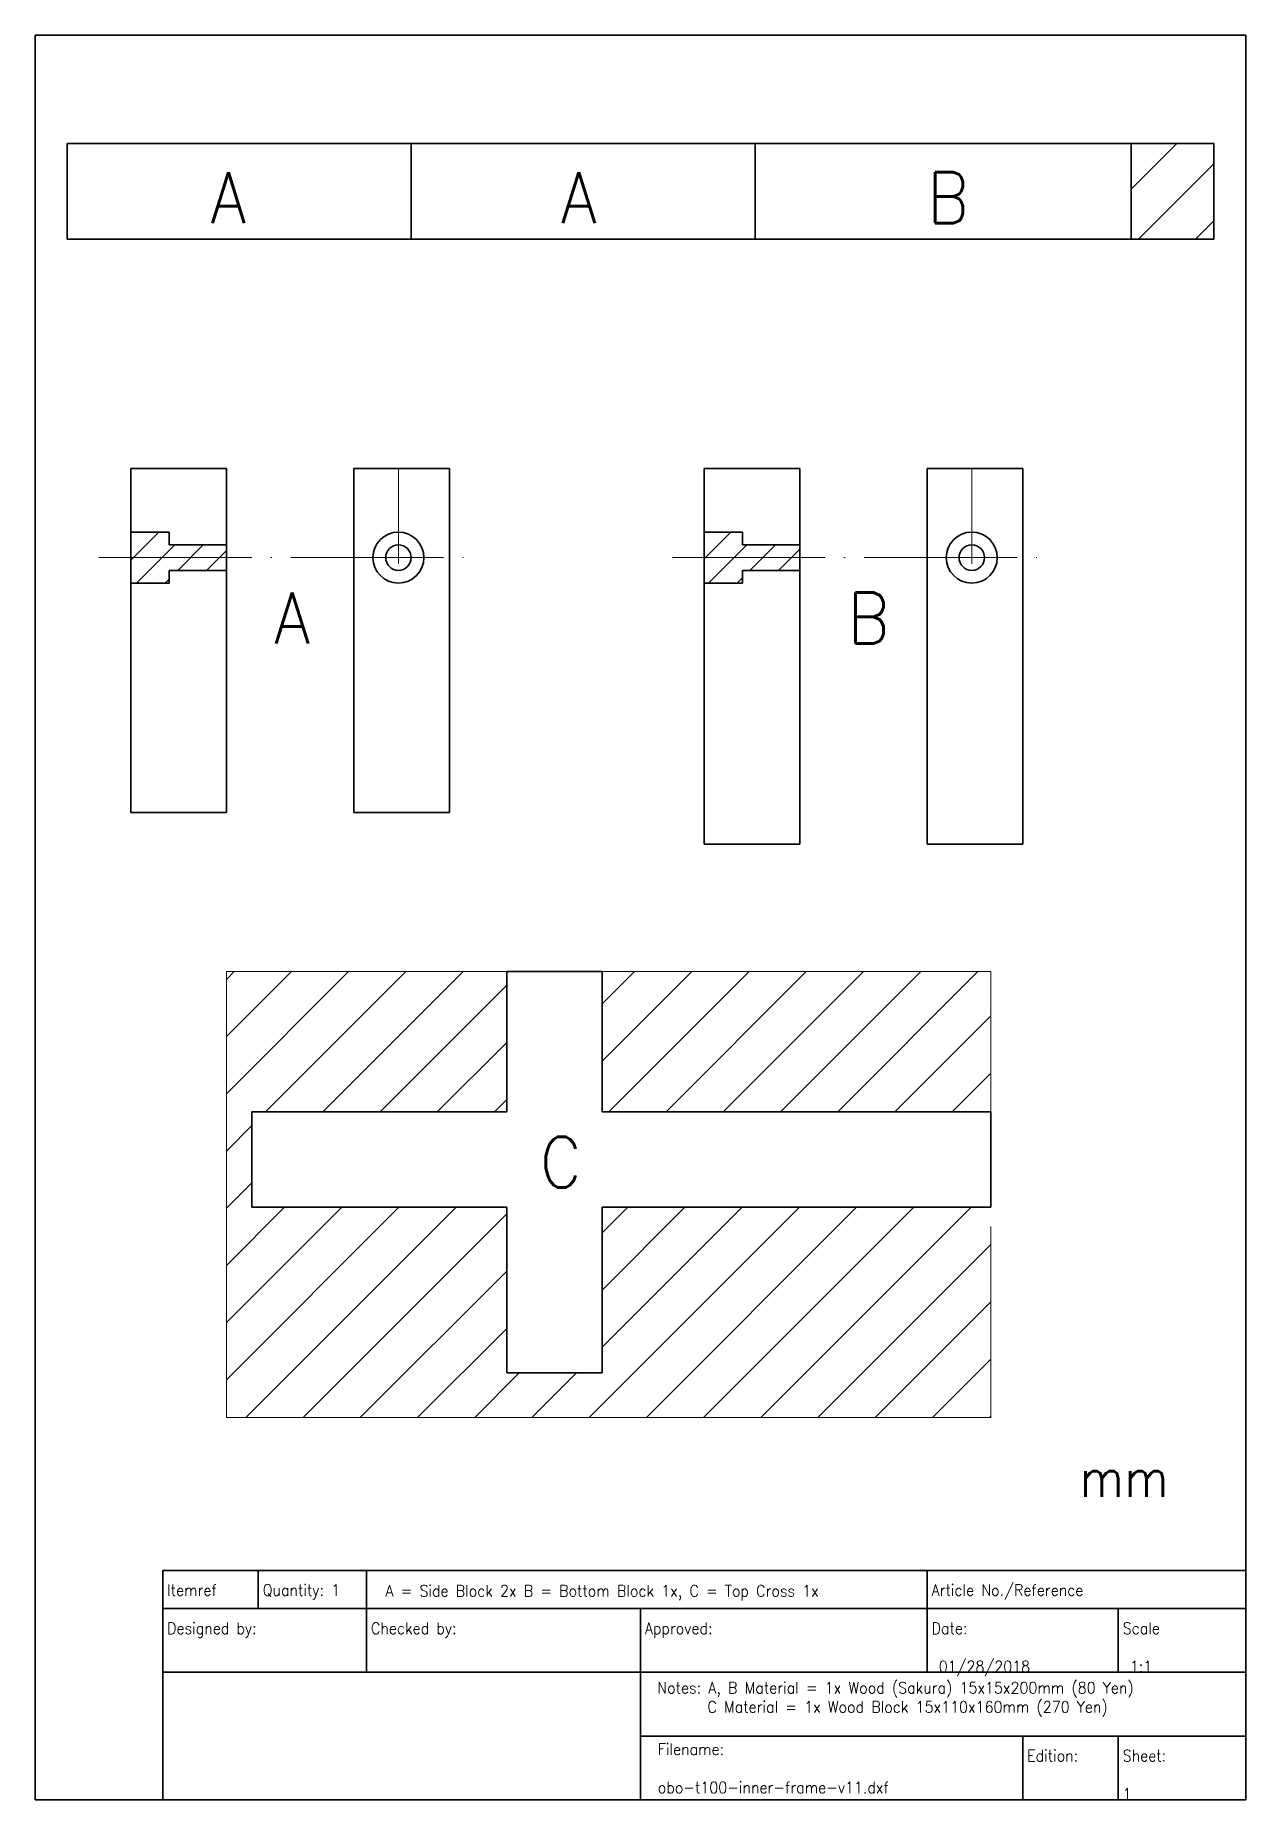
# Model space of a CAD drawing. Header units: millimetres. Extents: x 10 to 200, y 10 to 287.
import ezdxf

# ---------------------------------------------------------------- set-up
doc = ezdxf.new("R2010")
doc.units = ezdxf.units.MM
doc.linetypes.add('ACAD_ISO04W100', pattern=[30, 24, -3, 0, -3])
for name, color, linetype, lineweight, true_color in [('0 ... Background', 18, 'Continuous', 35, 0x000000), ('0 ... Base', 18, 'Continuous', 35, 0x000000), ('0 ... Construction', 18, 'ACAD_ISO04W100', 9, 0x000000), ('0 ... Cut', 18, 'Continuous', 35, 0x000000), ('0 ... Dimensions', 18, 'Continuous', 9, 0x000000), ('0 ... Text', 18, 'Continuous', 100, 0x000000), ('0 ... Waste', 18, 'Continuous', 9, 0x000000)]:
    doc.layers.add(name, color=color, linetype=linetype, lineweight=lineweight, true_color=true_color)
doc.styles.add('textstyle11', font='Standard')
doc.styles.add('textstyle12', font='Standard')
doc.styles.add('textstyle13', font='Standard')
doc.styles.add('textstyle14', font='Standard')
doc.styles.add('textstyle15', font='Standard')
doc.styles.add('textstyle16', font='Standard')
doc.styles.add('textstyle17', font='Standard')
doc.styles.add('textstyle18', font='Standard')
doc.styles.add('textstyle19', font='Standard')
doc.styles.add('textstyle20', font='Standard')
doc.styles.add('textstyle21', font='Standard')
doc.styles.add('textstyle22', font='Standard')
doc.styles.add('textstyle23', font='Standard')
doc.styles.add('textstyle24', font='Standard')
doc.styles.add('textstyle25', font='Standard')
doc.styles.add('textstyle26', font='Standard')
doc.styles.add('textstyle27', font='Standard')
doc.styles.add('textstyle28', font='Standard')
doc.styles.add('textstyle29', font='Standard')
doc.styles.add('textstyle30', font='Standard')
pattern_1 = [(405, (0, 0), (-2.245064, 2.245064), [])]

msp = doc.modelspace()

# ---------------------------------------------------------------- hatches: boundary and pattern name
at = {"layer": '0 ... Dimensions'}
h = msp.add_hatch(dxfattribs=at)
h.set_pattern_fill('ANSI31', color=256, scale=2, style=0, pattern_type=0)
h.paths.add_polyline_path([(182, 255), (195, 255), (195, 270), (182, 270)], flags=0)
h = msp.add_hatch(dxfattribs=at)
h.set_pattern_fill('ANSI31', color=256, scale=2, style=0, pattern_type=0)
h.paths.add_polyline_path([(44, 118), (84, 118), (84, 140), (40, 140), (40, 70), (160, 70), (160, 103), (99, 103), (99, 77), (84, 77), (84, 103), (44, 103)], flags=0)
h = msp.add_hatch(dxfattribs=at)
h.set_pattern_fill('ANSI31', color=256, scale=2, style=0, pattern_type=0)
h.paths.add_polyline_path([(160, 140), (99, 140), (99, 118), (160, 118)], flags=0)
at = {"layer": '0 ... Waste'}
h = msp.add_hatch(dxfattribs=at)
h.set_pattern_fill('LINE', color=256, angle=225, style=0, pattern_type=0)
h.set_pattern_definition(pattern_1)
h.paths.add_polyline_path([(31, 201), (25, 201), (25, 209), (31, 209), (31, 207), (40, 207), (40, 203), (31, 203)], flags=0)
h = msp.add_hatch(dxfattribs=at)
h.set_pattern_fill('LINE', color=256, angle=225, style=0, pattern_type=0)
h.set_pattern_definition(pattern_1)
h.paths.add_polyline_path([(121, 201), (115, 201), (115, 209), (121, 209), (121, 207), (130, 207), (130, 203), (121, 203)], flags=0)

# ---------------------------------------------------------------- linework, layer by layer
at = {"layer": '0 ... Background', "linetype": 'Continuous'}
for p, q in [((200, 287), (10, 287)), ((10, 287), (10, 10)), ((200, 10), (200, 287)), ((30, 46), (200, 46)), ((30, 40), (30, 46)), ((45, 40), (45, 46)), ((62, 40), (62, 46)), ((150, 40), (150, 46)), ((30, 40), (200, 40)), ((30, 10), (30, 40)), ((62, 30), (62, 40)), ((105, 30), (105, 40)), ((150, 30), (150, 40)), ((180, 30), (180, 40)), ((30, 30), (200, 30)), ((105, 10), (105, 30)), ((105, 20), (200, 20)), ((165, 10), (165, 20)), ((180, 10), (180, 20)), ((105, 10), (105, 15)), ((10, 10), (200, 10))]:
    msp.add_line(p, q, dxfattribs=at)
at = {"layer": '0 ... Base'}
for p, q in [((15, 255), (15, 270)), ((15, 270), (170, 270)), ((69, 270), (69, 255)), ((123, 270), (123, 255)), ((170, 270), (195, 270)), ((182, 270), (182, 255)), ((195, 270), (195, 255)), ((170, 255), (15, 255)), ((170, 255), (195, 255)), ((40, 219), (25, 219)), ((25, 219), (25, 165)), ((40, 165), (40, 219)), ((75, 219), (60, 219)), ((60, 219), (60, 165)), ((75, 165), (75, 219)), ((130, 219), (115, 219)), ((115, 219), (115, 160)), ((130, 160), (130, 219)), ((165, 219), (150, 219)), ((150, 219), (150, 160)), ((165, 160), (165, 219)), ((25, 209), (31, 209)), ((31, 207), (31, 209)), ((115, 209), (121, 209)), ((121, 207), (121, 209)), ((31, 207), (40, 207)), ((40, 207), (40, 203)), ((121, 207), (130, 207)), ((130, 207), (130, 203)), ((31, 201), (31, 203)), ((40, 203), (31, 203)), ((121, 201), (121, 203)), ((130, 203), (121, 203)), ((31, 201), (25, 201)), ((121, 201), (115, 201)), ((25, 165), (40, 165)), ((60, 165), (75, 165)), ((115, 160), (130, 160)), ((150, 160), (165, 160)), ((84, 118), (84, 140)), ((84, 140), (99, 140)), ((99, 140), (99, 118)), ((44, 103), (44, 118)), ((44, 118), (84, 118)), ((99, 118), (160, 118)), ((160, 118), (160, 103)), ((84, 103), (44, 103)), ((84, 77), (84, 103)), ((160, 103), (99, 103)), ((99, 103), (99, 77)), ((99, 77), (84, 77))]:
    msp.add_line(p, q, dxfattribs=at)
for centre in [(67, 205), (157, 205)]:
    msp.add_circle(centre, 4, dxfattribs=at)
at = {"layer": '0 ... Construction'}
for p, q in [((67, 219), (67, 204)), ((157, 219), (157, 204)), ((20, 205), (80, 205)), ((110, 205), (170, 205))]:
    msp.add_line(p, q, dxfattribs=at)
at = {"layer": '0 ... Cut'}
for centre in [(67, 205), (157, 205)]:
    msp.add_circle(centre, 2, dxfattribs=at)
at = {"layer": '0 ... Dimensions'}
for p, q in [((40, 70), (40, 140)), ((40, 140), (84, 140)), ((160, 140), (99, 140)), ((160, 115), (160, 140)), ((160, 70), (160, 100)), ((40, 70), (160, 70))]:
    msp.add_line(p, q, dxfattribs=at)

# ---------------------------------------------------------------- texts
at = {"layer": '0 ... Background', "linetype": 'Continuous', "lineweight": 25, "char_height": 1.8}
for s, insert, width, attachment_point, style in [('Itemref', (30.69, 43.81), 100, 1, 'textstyle11'), ('Quantity: 1', (45.69, 43.81), 100, 1, 'textstyle12'), ('A = Side Block 2x B = Bottom Block 1x, C = Top Cross 1x', (64.96, 41.29), 100, 7, 'textstyle13'), ('Article No./Reference', (150.69, 43.81), 100, 1, 'textstyle14'), ('Designed by:', (30.69, 37.81), 100, 1, 'textstyle15'), ('Checked by:', (62.69, 37.81), 100, 1, 'textstyle16'), ('Approved:\\P\\P', (105.69, 37.81), 100, 1, 'textstyle17'), ('Date:\\P\\P 01/28/2018', (150.69, 37.81), 100, 1, 'textstyle19'), ('Scale\\P\\P 1:1', (180.69, 37.81), 100, 1, 'textstyle20'), ('Notes:\\~A, B Material\\~= 1x Wood (Sakura) 15x15x200mm (80 Yen)\\P       C Material = 1x Wood Block 15x110x160mm (270 Yen)\\P\\P', (107.63, 28.47), 200, 1, 'textstyle23'), ('Filename:\\P\\Pobo-t100-inner-frame-v11.dxf', (107.72, 18.82), 100, 1, 'textstyle18'), ('Edition:\\p\\P v 1.0', (165.69, 17.81), 100, 1, 'textstyle21'), ('Sheet:\\P\\P1', (180.69, 17.81), 100, 1, 'textstyle22')]:
    msp.add_mtext(s, dxfattribs=dict(at, insert=insert, width=width, attachment_point=attachment_point, style=style))
at = {"layer": '0 ... Text', "attachment_point": 7}
for s, insert, char_height, style in [('A', (37.5, 257.5), 8, 'textstyle26'), ('A', (92.5, 257.5), 8, 'textstyle27'), ('B', (150, 257.5), 8, 'textstyle29'), ('A', (47.5, 191.5), 8, 'textstyle24'), ('B', (137.5, 191.5), 8, 'textstyle28'), ('C', (89.2, 106.09), 8, 'textstyle25'), ('mm', (173.89, 57.57), 6, 'textstyle30')]:
    msp.add_mtext(s, dxfattribs=dict(at, insert=insert, char_height=char_height, style=style))

doc.saveas('drawing.dxf')
